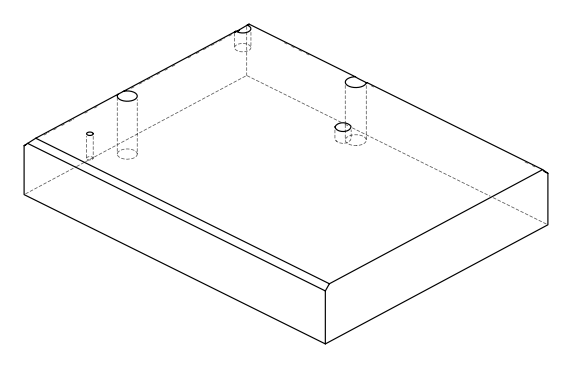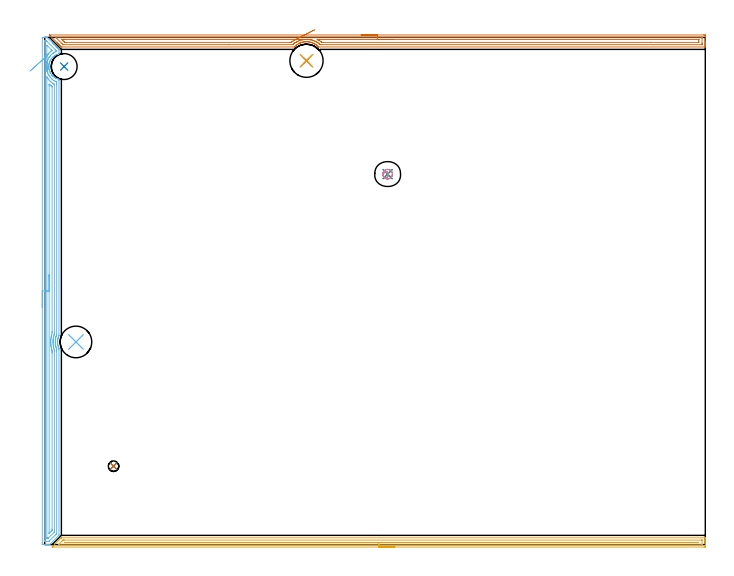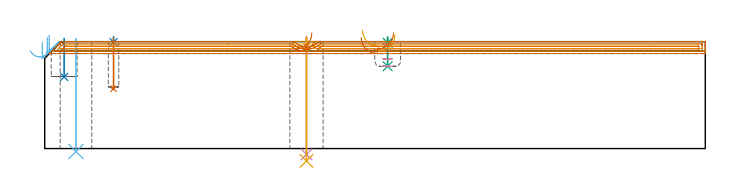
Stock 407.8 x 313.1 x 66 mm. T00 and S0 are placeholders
(PLAN: 13 operations, 8 tool changes, 31.5 min)
(1 SPOT_DRILL | STEP1HOLE | NXT0321_9005460120000 | 0.05 min | 183 mm3)
(2 SPOT_DRILL_1 | STEP1POCKET | NXT0321_9005460120000 | 0.03 min | 0 mm3)
(3 SPOT_DRILL_2 | STEP1POCKET_2 | NXT0321_9005460120000 | 0.03 min | 3 mm3)
(4 DRILL_THROUGH_HOLE_INTO_CENTER | STEP1HOLE | NXT0301_087 | 0.29 min | 6775 mm3)
(5 DRILL_TO_ENLARGE_THROUGH_HOLE | STEP1HOLE | UGT0301_050 | 0.3 min | 14797 mm3)
(6 INDEXABLE_INSERT_DRILL_THROUGH_HOLE_FROM_SOLID | STEP1HOLE_1 | NXT0302_010 | 0.28 min | 19684 mm3)
(7 DRILL_BLIND_HOLE_INTO_CENTER | STEP1POCKET | NXT0301_036 | 0.13 min | 927 mm3)
(8 INDEXABLE_INSERT_DRILL_BLIND_HOLE_FROM_SOLID | STEP1POCKET_1 | NXT0302_003 | 0.1 min | 4337 mm3)
(9 DRILL_BLIND_HOLE_INTO_CENTER_1 | STEP1POCKET_2 | NXT0301_128 | 0.07 min | 1590 mm3)
(10 MILL_ROUGH_BLIND_HOLE_CONTOUR | STEP1POCKET_2 | UGT0201_089 | Spiral | 0.48 min | 1318 mm3)
(11 AREA_MILL | FG_CHAMFER_SURFACE | UGT0205_001 | 9.75 min | 6606 mm3)
(12 AREA_MILL_1 | FG_CHAMFER_SURFACE_1 | UGT0205_001 | 10.09 min | 16297 mm3)
(13 AREA_MILL_2 | FG_CHAMFER_SURFACE_2 | UGT0205_001 | 9.89 min | 10909 mm3)
(TOOL NXT0321_9005460120000 | NC Spot Drill, 142deg, 12mm, Carbide, Uncoated | D12 PA142 FL30 Z2)
(TOOL NXT0301_087 | Carbide Drill 11.6mm [860.1-1160-058A1-MM 2214] | D11.6 PA140 FL72 Z2)
(TOOL UGT0301_050 | Twist Drill 20.5 mm | D20.5 PA118 FL145 Z2)
(TOOL NXT0302_010 | Index. Insert Drill 19.5mm [880-D1950L25-05] | D19.5 PA176 FL98 Z2)
(TOOL NXT0301_036 | Carbide Drill 6.5mm [860.1-0650-033A1-MM 2214] | D6.5 PA140 FL53 Z2)
(TOOL NXT0302_003 | Index. Insert Drill 16mm [880-D1600L20-05] | D16 PA176 FL80 Z2)
(TOOL NXT0301_128 | Carbide Drill 12mm [861.1-1200-036A1-GP GC34] | D12 PA150 FL37.4 Z2)
(TOOL UGT0201_089 | End mill 10 mm | D10 R3 FL22 Z4)
(TOOL UGT0205_001 | Chamfer Mill 20 x 3 x 45 deg. | D20 FL50 Z2)
(OP 1 SPOT_DRILL)
G17 G21 G94 G90
T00 M6
G54
G17 G0 G90 X161.6 Y298.7 S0 M3
G43 Z76. H0
G94 G81 G98 Z63. F250. R69.
G80
M5
M2
(OP 2 SPOT_DRILL_1)
G17 G21 G94 G90
T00 M6
G54
G17 G0 G90 X42.5 Y48.4 S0 M3
G43 Z76. H0
G94 G81 G98 Z65.72 F250. R69.
G80
M5
M2
(OP 3 SPOT_DRILL_2)
G17 G21 G94 G90
T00 M6
G54
G17 G0 G90 X211.7 Y228.7 S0 M3
G43 Z76. H0
G94 G81 G98 Z65.316 F250. R69.
G80
M5
M2
(OP 4 DRILL_THROUGH_HOLE_INTO_CENTER)
G17 G21 G94 G90
T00 M6
G54
G17 G0 G90 X161.6 Y298.7 S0 M3
G43 Z76. H1
G94 G73 G98 Z-3.611 F250. Q9.944 R68.
G80
M5
M2
(OP 5 DRILL_TO_ENLARGE_THROUGH_HOLE)
G17 G21 G94 G90
T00 M6
G54
G17 G0 G90 X161.6 Y298.7 S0 M3
G43 Z76. H0
G94 G73 G98 Z-7.659 F250. Q18.415 R68.
G80
M5
M2
(OP 6 INDEXABLE_INSERT_DRILL_THROUGH_HOLE_FROM_SOLID)
G17 G21 G94 G90
T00 M6
G54
G17 G0 G90 X19.3 Y125.1 S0 M3
G43 Z76. H1
G94 G81 G98 Z-1.84 F250. R68.
G80
M5
M2
(OP 7 DRILL_BLIND_HOLE_INTO_CENTER)
G17 G21 G94 G90
T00 M6
G54
G17 G0 G90 X42.5 Y48.4 S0 M3
G43 Z76. H1
G94 G81 G98 Z36.9 F250. R68.
G80
M5
M2
(OP 8 INDEXABLE_INSERT_DRILL_BLIND_HOLE_FROM_SOLID)
G17 G21 G94 G90
T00 M6
G54
G17 G0 G90 X12. Y295.1 S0 M3
G43 Z76. H1
G94 G81 G98 Z44.2 F250. R68.
G80
M5
M2
(OP 9 DRILL_BLIND_HOLE_INTO_CENTER_1)
G17 G21 G94 G90
T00 M6
G54
G17 G0 G90 X211.7 Y228.7 S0 M3
G43 Z76. H1
G94 G81 G98 Z50.8 F250. R68.
G80
M5
M2
(OP 10 MILL_ROUGH_BLIND_HOLE_CONTOUR)
G17 G21 G94 G90
T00 M6
G54
G17 G0 G90 X211.7 Y228.7 S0 M3
G43 Z76. H0
Z64.45
G94 G3 X212.156 Y229.308 R0.475 F250.
X211.288 Y230.116 R1.157
X209.254 Y229.313 R1.971
X209.209 Y227.119 R1.984
X213.281 Y226.209 R2.95
X209.209 Y227.119 R-2.95
X211.245 Y226.664 R1.475
X211.7 Y228.7 R1.475
G0 Z59.9
G3 X212.156 Y229.308 R0.475
X211.288 Y230.116 R1.157
X209.254 Y229.313 R1.971
X209.209 Y227.119 R1.984
X213.281 Y226.209 R2.95
X209.209 Y227.119 R-2.95
X211.245 Y226.664 R1.475
X211.7 Y228.7 R1.475
G0 Z55.35
G3 X212.156 Y229.308 R0.475
X211.288 Y230.116 R1.157
X209.254 Y229.313 R1.971
X209.209 Y227.119 R1.984
X213.281 Y226.209 R2.95
X209.209 Y227.119 R-2.95
X211.245 Y226.664 R1.475
X211.7 Y228.7 R1.475
G0 Z50.8
G3 X212.156 Y229.308 R0.475
X211.288 Y230.116 R1.157
X209.254 Y229.313 R1.971
X209.209 Y227.119 R1.984
X213.281 Y226.209 R2.95
X209.209 Y227.119 R-2.95
X211.245 Y226.664 R1.475
X211.7 Y228.7 R1.475
G0 Z76.
M5
M2
(OP 11 AREA_MILL)
G17 G21 G94 G90
T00 M6
G54
G17 G0 G90 X216.2 Y-1.5 S1061 M3
G43 Z76. H0
Z70.3
G94 G1 X216.162 Z69.428 F250.
X216.048 Z68.564
X215.859 Z67.712
X215.597 Z66.88
X215.263 Z66.074
X214.86 Z65.3
X214.392 Z64.564
X213.86 Z63.872
X213.271 Z63.229
X212.628 Z62.64
X211.936 Z62.108
X211.2 Z61.64
X210.426 Z61.237
X209.62 Z60.903
X208.788 Z60.641
X207.937 Z60.452
X207.072 Z60.338
X206.2 Z60.3
X4.692
X4.621 Y-1.495 Z60.303
X4.618 Y-1.494 Z60.304
X4.621 Y-1.478 Z60.32
X5.217 Y-0.883 Z60.917
X10.039 Y3.94 Z65.738
X10.276 Y4.179 Z65.974
X10.285 Y4.186 Z65.982
X10.304 Y4.195 Z65.987
X10.576 Y4.2 Z66.
X407.63
X407.79 Y4.197 Z65.988
X407.793 Y4.138 Z65.929
X407.8 Y3.73 Z65.53
Y3.37 Z65.17
Y2.69 Z64.485
Y1.456 Z63.253
Y0.903 Z62.698
Y0.287 Z62.082
X407.798 Y-1.497 Z60.3
X407.797 Z60.299
X407.183 Y-1.5 Z60.3
X206.2
Y-0.086 Z61.714
X8.79 Y-0.085 Z61.715
X8.694 Y-0.084 Z61.716
X8.504 Y-0.079 Z61.721
X8.485 Y-0.075 Z61.725
X8.496 Y-0.061 Z61.739
X8.523 Y-0.029 Z61.771
X8.56 Y0.01 Z61.81
X8.675 Y0.125 Z61.925
X10.576 Y2.027 Z63.827
X10.908 Y2.358 Z64.158
X11.245 Y2.69 Z64.49
X11.324 Y2.762 Z64.562
X11.347 Y2.779 Z64.579
X11.378 Y2.782 Z64.582
X11.47 Y2.783 Z64.583
X12.267 Y2.786 Z64.586
X405.397 Y2.785 Z64.585
X405.493 Y2.784 Z64.584
X405.684 Y2.78 Z64.58
X405.791 Y2.776 Z64.576
X405.794 Y2.747 Z64.547
X405.796 Y2.69 Z64.49
X405.8 Y2.287 Z64.087
X405.799 Y0.01 Z61.81
X405.798 Y-0.04 Z61.76
X405.794 Y-0.065 Z61.735
X405.791 Y-0.073 Z61.727
X405.777 Y-0.079 Z61.721
X405.588 Y-0.084 Z61.716
X405.492 Y-0.085 Z61.715
X206.2 Y-0.086 Z61.714
Y1.328 Z63.128
X13.256 Y1.329 Z63.129
X12.829 Y1.33 Z63.13
X12.399 Y1.334 Z63.134
X12.363 Y1.336 Z63.136
X12.362 Y1.351 Z63.151
X12.363 Y1.357 Z63.157
X12.789 Y1.37 Z63.17
X12.831 Y1.371 Z63.171
X403.185
X403.61 Y1.364 Z63.164
X403.746 Y1.349 Z63.149
X403.652 Y1.335 Z63.135
X403.61 Y1.333 Z63.133
X403.184 Y1.329 Z63.129
X393.546 Y1.328 Z63.128
X206.2
X205.328 Z63.167
X204.464 Z63.28
X203.612 Z63.469
X202.78 Z63.732
X201.974 Z64.065
X201.2 Z64.468
X200.464 Z64.937
X199.772 Z65.468
X199.129 Z66.057
X198.54 Z66.701
X198.009 Z67.393
X197.54 Z68.128
X197.137 Z68.902
X196.803 Z69.708
X196.541 Z70.54
X196.352 Z71.392
X196.238 Z72.257
X196.2 Z73.128
G0 Z76.
M5
M2
(OP 12 AREA_MILL_1)
G17 G21 G94 G90
T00 M6
G54
G17 G0 G90 X-1.5 Y146.55 S1061 M3
G43 Z76. H0
Z65.7
G94 G1 Y146.588 Z64.828 F250.
Y146.702 Z63.964
Y146.891 Z63.112
Y147.153 Z62.28
Y147.487 Z61.474
Y147.89 Z60.7
Y148.358 Z59.964
Y148.89 Z59.272
Y149.479 Z58.629
Y150.122 Z58.04
Y150.814 Z57.508
Y151.55 Z57.04
Y152.324 Z56.637
Y153.13 Z56.303
Y153.962 Z56.041
Y154.813 Z55.852
Y155.678 Z55.738
Y156.55 Z55.7
Y312.75
X-1.497 Y313.099
X-0.282 Y313.1 Z56.913
X0.4 Z57.6
X0.784 Z57.983
X1.404 Y313.09 Z58.603
X1.466 Y313.033 Z58.665
X1.575 Y312.926 Z58.773
X4.853 Y309.647 Z62.052
X4.961 Y309.54 Z62.158
X5.001 Y309.5 Z62.199
X5.672 Y308.828 Z62.872
X5.834 Y308.667 Z63.031
X6.489 Y308.011 Z63.689
X6.708 Y307.793 Z63.904
X7.311 Y307.189 Z64.51
X7.383 Y307.117 Z64.582
X7.582 Y306.92 Z64.778
X8.13 Y306.37 Z65.33
X8.723 Y305.777 Z65.921
X8.794 Y305.702 Z65.992
X8.8 Y305.33 Z66.
Y303.096
X8.797 Y302.929 Z65.989
X8.628 Y302.872 Z65.822
X8.456 Y302.825 Z65.649
X8.27 Y302.774 Z65.466
X7.825 Y302.634 Z65.024
X7.624 Y302.563 Z64.82
X6.933 Y302.249 Z64.132
X6.484 Y302.007 Z63.681
X6.271 Y301.877 Z63.467
X6.043 Y301.738 Z63.24
X5.941 Y301.67 Z63.138
X5.834 Y301.589 Z63.031
X5.539 Y301.365 Z62.738
X5.15 Y301.04 Z62.349
X4.975 Y300.877 Z62.175
X4.868 Y300.777 Z62.068
X4.557 Y300.443 Z61.756
X4.259 Y300.097 Z61.458
X4.159 Y299.969 Z61.358
X4.093 Y299.884 Z61.291
X3.794 Y299.442 Z60.991
X3.517 Y298.991 Z60.714
X3.417 Y298.807 Z60.616
X3.367 Y298.715 Z60.566
X3.223 Y298.409 Z60.422
X3.128 Y298.182 Z60.323
X3.091 Y298.098 Z60.287
X3.006 Y297.864 Z60.202
X2.96 Y297.735 Z60.154
X2.929 Y297.653 Z60.126
X2.791 Y297.204 Z59.989
X2.706 Y296.859 Z59.906
X2.682 Y296.759 Z59.881
X2.6 Y296.311 Z59.797
X2.544 Y295.865 Z59.742
X2.52 Y295.501 Z59.717
X2.514 Y295.418 Z59.711
X2.513 Y295.352
Y295.223 Z59.708
Y295.158 Z59.704
X2.512 Y295.079
Y295.064
X2.509 Y294.972 Z59.707
X2.527 Y294.582 Z59.725
X2.529 Y294.525 Z59.728
X2.574 Y294.078 Z59.774
X2.645 Y293.632 Z59.843
X2.727 Y293.267 Z59.918
X2.744 Y293.184 Z59.936
X2.776 Y293.067 Z59.969
X2.844 Y292.82 Z60.036
X2.865 Y292.739 Z60.06
X2.902 Y292.627 Z60.101
X2.922 Y292.57 Z60.121
X2.993 Y292.373 Z60.186
X3.021 Y292.29 Z60.216
X3.197 Y291.846 Z60.395
X3.213 Y291.811 Z60.411
X3.279 Y291.664 Z60.478
X3.371 Y291.48 Z60.569
X3.667 Y290.953 Z60.866
X3.952 Y290.521 Z61.15
X4.259 Y290.1 Z61.458
X4.291 Y290.06 Z61.49
X4.378 Y289.965 Z61.574
X4.488 Y289.842 Z61.688
X4.566 Y289.756 Z61.765
X4.669 Y289.643 Z61.865
X4.704 Y289.604 Z61.901
X4.763 Y289.544 Z61.962
X4.865 Y289.441 Z62.064
X4.961 Y289.347 Z62.156
X5.061 Y289.246 Z62.257
X5.152 Y289.155 Z62.348
X5.59 Y288.799 Z62.787
X5.791 Y288.65 Z62.991
X6.042 Y288.466 Z63.241
X6.334 Y288.274 Z63.534
X6.631 Y288.104 Z63.831
X6.933 Y287.947 Z64.132
X7.042 Y287.898 Z64.24
X7.145 Y287.851 Z64.341
X7.352 Y287.757 Z64.55
X7.377 Y287.745 Z64.575
X7.582 Y287.666 Z64.78
X7.825 Y287.572 Z65.024
X8.406 Y287.381 Z65.604
X8.72 Y287.299 Z65.913
X8.797 Y287.275 Z65.989
X8.8 Y286.565 Z66.
Y129.296
X8.796 Y129.106 Z65.986
X8.768 Y129.025 Z65.965
Y129.023
X8.747 Y128.976 Z65.945
X8.718 Y128.905 Z65.914
X8.531 Y128.402 Z65.725
X8.456 Y128.183 Z65.655
X8.451 Y128.17 Z65.651
X8.389 Y127.974 Z65.584
X8.384 Y127.956 Z65.579
X8.258 Y127.509 Z65.455
X8.188 Y127.206 Z65.387
X8.159 Y127.08 Z65.358
X8.076 Y126.615 Z65.273
X8.019 Y126.187 Z65.216
X7.979 Y125.74 Z65.176
X7.974 Y125.623 Z65.171
X7.961 Y125.294 Z65.155
X7.962 Y125.2 Z65.154
Y125.168
Y124.847 Z65.157
X7.963 Y124.828 Z65.158
X7.982 Y124.4 Z65.181
X8.019 Y124.015 Z65.218
X8.025 Y123.954 Z65.222
X8.087 Y123.507 Z65.287
X8.171 Y123.061 Z65.369
X8.284 Y122.594 Z65.48
X8.31 Y122.501 Z65.507
X8.405 Y122.168 Z65.601
X8.553 Y121.729 Z65.751
X8.733 Y121.254 Z65.933
X8.749 Y121.216 Z65.949
X8.795 Y121.095 Z65.99
X8.8 Y120.36 Z66.
Y5.983
X8.796 Y5.705 Z65.99
X8.645 Y5.545 Z65.845
X3.213 Y0.113 Z60.411
X3.109 Y0.01 Z60.304
X2.872 Y0. Z60.072
X2.148 Z59.347
X1.466 Z58.661
X0.251 Z57.448
X-1.088 Z56.107
X-1.156 Y0.001 Z56.04
X-1.492 Y0.01 Z55.704
X-1.497 Y0.272 Z55.7
X-1.5 Y0.621
Y0.973
Y156.55
X-0.086 Z57.114
X-0.085 Y310.692 Z57.115
X-0.081 Y311.038 Z57.119
X-0.079 Y311.078 Z57.121
X-0.076 Y311.09 Z57.124
X-0.047 Y311.093 Z57.153
X0.059 Y311.097 Z57.259
X0.194 Y311.098 Z57.394
X0.592 Y311.09 Z57.792
X0.969 Y311.07 Z58.169
X1.357 Y310.692 Z58.557
X6.72 Y305.33 Z63.92
X7.379 Y304.644 Z64.579
X7.374 Y304.547 Z64.574
X7.124 Y304.437 Z64.324
X6.838 Y304.304 Z64.038
X6.708 Y304.242 Z63.908
X6.25 Y304.011 Z63.45
X5.834 Y303.781 Z63.034
X5.686 Y303.695 Z62.886
X5.441 Y303.543 Z62.641
X5.16 Y303.339 Z62.36
X4.961 Y303.186 Z62.161
X4.668 Y302.949 Z61.868
X4.312 Y302.649 Z61.512
X4.194 Y302.54 Z61.394
X4.087 Y302.433 Z61.287
X3.762 Y302.088 Z60.962
X3.463 Y301.756 Z60.663
X3.349 Y301.617 Z60.549
X3.213 Y301.443 Z60.413
X2.973 Y301.108 Z60.173
X2.806 Y300.862 Z60.006
X2.623 Y300.572 Z59.823
X2.339 Y300.101 Z59.539
X2.292 Y300.017 Z59.492
X2.268 Y299.969 Z59.468
X2.008 Y299.414 Z59.208
X1.863 Y299.075 Z59.063
X1.59 Y298.309 Z58.79
X1.529 Y298.117 Z58.729
X1.466 Y297.897 Z58.666
X1.35 Y297.406 Z58.55
X1.325 Y297.288 Z58.525
X1.212 Y296.653 Z58.412
X1.18 Y296.394 Z58.38
X1.128 Y295.846 Z58.328
X1.107 Y295.501 Z58.307
X1.101 Y294.98 Z58.301
X1.115 Y294.607 Z58.315
X1.157 Y294.029 Z58.357
X1.19 Y293.714 Z58.39
X1.313 Y292.976 Z58.513
X1.346 Y292.82 Z58.546
X1.466 Y292.314 Z58.666
X1.578 Y291.927 Z58.778
X1.631 Y291.758 Z58.831
X1.789 Y291.322 Z58.989
X1.904 Y291.033 Z59.104
X2.017 Y290.759 Z59.217
X2.288 Y290.191 Z59.488
X2.317 Y290.139 Z59.517
X2.339 Y290.101 Z59.539
X2.655 Y289.57 Z59.855
X2.868 Y289.246 Z60.068
X3.213 Y288.761 Z60.413
X3.388 Y288.534 Z60.588
X3.548 Y288.352 Z60.748
X4.087 Y287.781 Z61.287
X4.413 Y287.459 Z61.613
X4.961 Y287.018 Z62.161
X5.59 Y286.565 Z62.79
X5.834 Y286.413 Z63.034
X6.181 Y286.211 Z63.381
X6.708 Y285.958 Z63.908
X7.37 Y285.671 Z64.57
X7.382 Y284.982 Z64.582
X7.384 Y284.778 Z64.584
X7.386 Y284.085 Z64.586
Y283.884
X7.385 Y130.391 Z64.585
Y130.19
X7.381 Y129.843 Z64.581
X7.379 Y129.672 Z64.579
X7.345 Y129.539 Z64.545
X7.266 Y129.296 Z64.466
X7.128 Y128.867 Z64.328
X6.989 Y128.402 Z64.189
X6.954 Y128.277 Z64.154
X6.929 Y128.177 Z64.129
X6.778 Y127.509 Z63.978
X6.771 Y127.477 Z63.971
X6.766 Y127.45 Z63.966
X6.708 Y127.13 Z63.908
X6.646 Y126.679 Z63.846
X6.639 Y126.615 Z63.839
X6.573 Y125.86 Z63.773
X6.565 Y125.722 Z63.765
X6.551 Y125.358 Z63.751
X6.55 Y124.99 Z63.75
X6.552 Y124.828 Z63.752
X6.594 Y124.051 Z63.794
X6.605 Y123.935 Z63.805
X6.708 Y123.063 Z63.908
X6.712 Y123.039 Z63.912
X6.811 Y122.548 Z64.011
X6.898 Y122.147 Z64.098
X6.924 Y122.037 Z64.124
X6.963 Y121.887 Z64.163
X7.152 Y121.254 Z64.352
X7.379 Y120.568 Z64.579
X7.386 Y119.467 Z64.586
X7.385 Y7.077 Z64.585
X7.384 Y6.876 Z64.584
X7.381 Y6.79 Z64.581
X7.379 Y6.751 Z64.579
X7.355 Y6.717 Z64.555
X7.248 Y6.603 Z64.448
X7.112 Y6.464 Z64.312
X6.708 Y6.058 Z63.908
X3.058 Y2.408 Z60.258
X2.689 Y2.051 Z59.889
X2.637 Y2.01 Z59.837
X2.539 Y2.007 Z59.739
X2.339 Y2.003 Z59.539
X1.865 Y2. Z59.065
X1.466 Z58.666
X0.592 Z57.792
X0.117 Z57.317
X-0.037 Y2.003 Z57.163
X-0.068 Y2.006 Z57.132
X-0.078 Y2.01 Z57.122
X-0.08 Y2.019 Z57.12
X-0.083 Y2.056 Z57.117
X-0.085 Y2.207 Z57.115
X-0.086 Y156.55 Z57.114
X1.328 Z58.528
X1.329 Y288.352 Z58.529
X1.33 Y288.491 Z58.53
X1.333 Y288.632 Z58.533
X1.334 Y288.652 Z58.534
X1.361 Y288.616 Z58.561
X1.422 Y288.522 Z58.622
X1.466 Y288.451 Z58.666
X1.524 Y288.352 Z58.724
X1.618 Y288.196 Z58.818
X2.134 Y287.459 Z59.334
X2.339 Y287.18 Z59.539
X2.614 Y286.849 Z59.814
X2.873 Y286.565 Z60.073
X3.213 Y286.208 Z60.413
X3.774 Y285.671 Z60.974
X4.087 Y285.42 Z61.287
X4.944 Y284.778 Z62.144
X4.961 Y284.766 Z62.161
X4.993 Y284.744 Z62.193
X5.59 Y284.398 Z62.79
X5.834 Y284.261 Z63.034
X5.938 Y284.202 Z63.138
X5.964 Y284.186 Z63.164
X5.967 Y284.118 Z63.167
X5.97 Y284.024 Z63.17
X5.971 Y283.884 Z63.171
Y283.744
Y130.943
X5.966 Y130.19 Z63.166
X5.964 Y130.121 Z63.164
X5.95 Y130.071 Z63.15
X5.834 Y129.694 Z63.034
X5.745 Y129.387 Z62.945
X5.72 Y129.296 Z62.92
X5.561 Y128.682 Z62.761
X5.499 Y128.402 Z62.699
X5.403 Y127.95 Z62.603
X5.326 Y127.509 Z62.526
X5.28 Y127.182 Z62.48
X5.216 Y126.615 Z62.416
X5.192 Y126.379 Z62.392
X5.166 Y126.066 Z62.366
X5.149 Y125.722 Z62.349
X5.142 Y125.536 Z62.342
X5.138 Y124.828 Z62.338
X5.144 Y124.641 Z62.344
X5.183 Y123.935 Z62.383
X5.203 Y123.687 Z62.403
X5.281 Y123.041 Z62.481
X5.329 Y122.664 Z62.529
X5.423 Y122.147 Z62.623
X5.554 Y121.54 Z62.754
X5.625 Y121.254 Z62.825
X5.834 Y120.507 Z63.034
X5.881 Y120.36 Z63.081
X5.903 Y120.29 Z63.103
X5.949 Y120.137 Z63.149
X5.964 Y120.031 Z63.164
X5.967 Y119.843 Z63.167
X5.971 Y119.467 Z63.171
Y8.663
X5.97 Y8.524 Z63.17
X5.964 Y7.77 Z63.164
X5.9 Y7.703 Z63.1
X5.834 Y7.635 Z63.034
X2.339 Y4.139 Z59.539
X2.246 Y4.053 Z59.446
X2.207 Y4.018 Z59.407
X2.168 Y4.01 Z59.368
X1.998 Y4.006 Z59.198
X1.656 Y4.001 Z58.856
X1.466 Y4.002 Z58.666
X1.402 Y4.005 Z58.602
X1.353 Y4.01 Z58.553
X1.335 Y4.022 Z58.535
X1.333 Y4.056 Z58.533
X1.33 Y4.196 Z58.53
X1.329 Y4.335 Z58.529
X1.328 Y156.55 Z58.528
X2.743 Z59.943
Y283.471
X2.745 Y283.884 Z59.945
X2.748 Y284.17 Z59.948
X2.749 Y284.207 Z59.949
X2.843 Y284.127 Z60.043
X3.126 Y283.884 Z60.326
X3.213 Y283.814 Z60.413
X3.515 Y283.575 Z60.715
X4.087 Y283.155 Z61.287
X4.313 Y282.991 Z61.513
X4.449 Y282.897 Z61.649
X4.529 Y282.84 Z61.729
X4.551 Y282.819 Z61.751
X4.553 Y282.809 Z61.753
X4.555 Y282.75 Z61.755
X4.557 Y282.51 Z61.757
Y131.496
X4.555 Y131.083 Z61.755
X4.551 Y130.608 Z61.751
X4.213 Y129.296 Z61.413
X4.188 Y129.193 Z61.388
X4.087 Y128.736 Z61.287
X4.031 Y128.459 Z61.231
X4.021 Y128.402 Z61.221
X3.909 Y127.69 Z61.109
X3.885 Y127.509 Z61.085
X3.816 Y126.893 Z61.016
X3.79 Y126.615 Z60.99
X3.749 Y126.067 Z60.949
X3.733 Y125.722 Z60.933
X3.726 Y125.198 Z60.926
X3.724 Y124.828 Z60.924
X3.745 Y124.284 Z60.945
X3.764 Y123.935 Z60.964
X3.812 Y123.322 Z61.012
X3.845 Y123.041 Z61.045
X3.937 Y122.3 Z61.137
X3.962 Y122.147 Z61.162
X4.087 Y121.459 Z61.287
X4.131 Y121.254 Z61.331
X4.144 Y121.195 Z61.344
X4.258 Y120.726 Z61.458
X4.354 Y120.36 Z61.554
X4.456 Y119.983 Z61.656
X4.538 Y119.677 Z61.738
X4.55 Y119.467 Z61.75
X4.555 Y118.988 Z61.755
X4.556 Y118.573 Z61.756
X4.557 Y118.092 Z61.757
Y9.557
X4.555 Y9.078 Z61.755
X4.552 Y8.87 Z61.752
X4.55 Y8.823 Z61.75
X4.521 Y8.782 Z61.721
X4.412 Y8.663 Z61.612
X4.249 Y8.498 Z61.449
X4.087 Y8.335 Z61.287
X3.213 Y7.462 Z60.413
X2.923 Y7.173 Z60.123
X2.801 Y7.053 Z60.001
X2.757 Y7.014 Z59.957
X2.75 Y7.011 Z59.95
X2.748 Y7.014 Z59.948
X2.745 Y7.053 Z59.945
X2.743 Y7.137 Z59.943
Y7.194
Y156.55
Y157.422 Z59.981
Y158.286 Z60.095
Y159.138 Z60.283
Y159.97 Z60.546
Y160.776 Z60.88
Y161.55 Z61.282
Y162.286 Z61.751
Y162.978 Z62.282
Y163.621 Z62.872
Y164.21 Z63.515
Y164.741 Z64.207
Y165.21 Z64.943
Y165.613 Z65.716
Y165.947 Z66.522
Y166.209 Z67.354
Y166.398 Z68.206
Y166.512 Z69.071
Y166.55 Z69.943
G0 Z76.
X1.595 Y291.909
Z68.799
G1 Y291.923 Z67.927
X1.593 Y292.014 Z67.059
X1.588 Y292.18 Z66.203
X1.582 Y292.42 Z65.364
X1.573 Y292.732 Z64.549
X1.563 Y293.114 Z63.765
X1.551 Y293.563 Z63.017
X1.537 Y294.075 Z62.311
X1.522 Y294.647 Z61.652
X1.505 Y295.274 Z61.046
X1.487 Y295.951 Z60.496
X1.468 Y296.674 Z60.008
X1.448 Y297.436 Z59.585
X1.426 Y298.233 Z59.23
X1.404 Y299.057 Z58.945
X1.382 Y299.903 Z58.734
X1.359 Y300.765 Z58.597
X1.335 Y301.634 Z58.535
X1.332 Y301.756 Z58.532
X1.33 Y301.894 Z58.53
X1.329 Y302.649 Z58.529
X1.328 Y302.79 Z58.528
Y308.151
X1.329 Y308.198 Z58.529
X1.33 Y308.235 Z58.53
X1.332 Y308.258 Z58.532
X1.333 Y308.259 Z58.533
X1.344 Y308.25 Z58.544
X1.466 Y308.134 Z58.666
X4.27 Y305.33 Z61.47
X4.46 Y305.132 Z61.66
X4.48 Y305.109 Z61.68
X4.478 Y305.107 Z61.678
X4.463 Y305.091 Z61.663
X4.087 Y304.788 Z61.287
X3.897 Y304.631 Z61.097
X3.668 Y304.437 Z60.868
X3.43 Y304.215 Z60.63
X3.213 Y304.005 Z60.413
X2.99 Y303.771 Z60.19
X2.778 Y303.543 Z59.978
X2.573 Y303.304 Z59.773
X2.339 Y303.022 Z59.539
X2.18 Y302.813 Z59.38
X2.06 Y302.649 Z59.26
X1.816 Y302.291 Z59.016
X1.47 Y301.756 Z58.67
X1.466 Y301.751 Z58.666
X1.335 Y301.634 Z58.535
X0.798 Y301.153 Z58.045
X0.231 Y300.644 Z57.62
X-0.362 Y300.113 Z57.263
X-0.975 Y299.563 Z56.976
X-1.605 Y298.998 Z56.763
X-2.247 Y298.423 Z56.624
X-2.894 Y297.843 Z56.56
X-3.544 Y297.26 Z56.573
X-4.19 Y296.681 Z56.662
X-4.828 Y296.109 Z56.825
X-5.453 Y295.549 Z57.063
X-6.06 Y295.004 Z57.374
X-6.645 Y294.48 Z57.754
X-7.203 Y293.98 Z58.201
X-7.729 Y293.508 Z58.711
X-8.221 Y293.068 Z59.282
X-8.673 Y292.662 Z59.908
X-9.084 Y292.294 Z60.584
G0 Z76.
M5
M2
(OP 13 AREA_MILL_2)
G17 G21 G94 G90
T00 M6
G54
G17 G0 G90 X195.35 Y314.6 S1061 M3
G43 Z76. H0
Z68.6
G94 G1 X195.388 Z67.728 F250.
X195.502 Z66.864
X195.691 Z66.012
X195.953 Z65.18
X196.287 Z64.374
X196.69 Z63.6
X197.158 Z62.864
X197.69 Z62.172
X198.279 Z61.529
X198.922 Z60.94
X199.614 Z60.408
X200.35 Z59.94
X201.124 Z59.537
X201.93 Z59.203
X202.762 Z58.941
X203.614 Z58.752
X204.478 Z58.638
X205.35 Z58.6
X406.602
X407.186 Y314.598 Z58.602
X407.763 Y314.593 Z58.604
X407.793 Y314.591 Z58.606
X407.8 Y314.018 Z59.179
Y310.455 Z62.74
Y309.898 Z63.299
Y309.564 Z63.632
Y309.007 Z64.189
Y308.673 Z64.522
Y308.004 Z65.196
Y307.637 Z65.562
Y307.251 Z65.94
X407.79 Y307.202 Z65.988
X407.633 Y307.2 Z66.
X169.18
X169.093 Y307.204 Z65.989
X169.051 Y307.24 Z65.956
X168.751 Y307.539 Z65.661
X168.734 Y307.555 Z65.645
X168.46 Y307.809 Z65.39
X168.16 Y308.072 Z65.127
X167.964 Y308.228 Z64.969
X167.858 Y308.313 Z64.885
X167.841 Y308.326 Z64.873
X167.416 Y308.63 Z64.569
X167.351 Y308.673 Z64.525
X166.966 Y308.929 Z64.269
X166.921 Y308.957 Z64.241
X166.825 Y309.011 Z64.188
X166.501 Y309.192 Z64.005
X166.073 Y309.416 Z63.784
X165.608 Y309.623 Z63.572
X165.369 Y309.723 Z63.474
X165.18 Y309.799 Z63.395
X165.161 Y309.807 Z63.388
X165.073 Y309.841 Z63.356
X165.016 Y309.861 Z63.338
X164.682 Y309.97 Z63.228
X164.288 Y310.087 Z63.113
X163.842 Y310.196 Z63.004
X163.375 Y310.288 Z62.908
X163.044 Y310.341 Z62.858
X162.949 Y310.355 Z62.844
X162.502 Y310.405 Z62.793
X162.482 Y310.406 Z62.791
X162.056 Y310.435 Z62.764
X161.996 Y310.437 Z62.762
X161.778 Y310.442 Z62.75
X161.726 Y310.444
X161.61 Y310.448 Z62.748
X161.241 Y310.435 Z62.755
X161.153 Y310.433 Z62.761
X161.025 Y310.424 Z62.767
X160.762 Y310.41 Z62.789
X160.717 Y310.407 Z62.791
X160.27 Y310.358 Z62.841
X160.201 Y310.348 Z62.852
X159.824 Y310.288 Z62.907
X159.377 Y310.2 Z62.998
X159.205 Y310.158 Z63.04
X158.932 Y310.092 Z63.108
X158.527 Y309.974 Z63.226
X158.126 Y309.841 Z63.356
X158.039 Y309.807 Z63.388
X158.017 Y309.798 Z63.397
X157.775 Y309.7 Z63.497
X157.59 Y309.624 Z63.573
X157.57 Y309.615 Z63.582
X157.456 Y309.564 Z63.634
X157.146 Y309.425 Z63.775
X156.709 Y309.198 Z64.
X156.279 Y308.956 Z64.241
X155.803 Y308.643 Z64.555
X155.361 Y308.328 Z64.87
X155.044 Y308.072 Z65.127
X154.468 Y307.556 Z65.643
X154.283 Y307.374 Z65.823
X154.159 Y307.249 Z65.947
X154.107 Y307.204 Z65.989
X153.998 Y307.2 Z66.
X10.659
X10.297 Y307.205 Z65.991
X10.17 Y307.329 Z65.868
X9.468 Y308.031 Z65.168
X9.419 Y308.079 Z65.118
X9.373 Y308.127 Z65.072
X9.17 Y308.329 Z64.87
X9.123 Y308.376 Z64.821
X9.077 Y308.423 Z64.776
X8.873 Y308.627 Z64.572
X8.826 Y308.673 Z64.524
X8.78 Y308.719 Z64.48
X8.575 Y308.924 Z64.274
X8.529 Y308.97 Z64.227
X8.484 Y309.015 Z64.184
X8.277 Y309.222 Z63.977
X8.232 Y309.267 Z63.93
X8.188 Y309.311 Z63.888
X7.98 Y309.52 Z63.679
X7.935 Y309.564 Z63.633
X7.892 Y309.608 Z63.591
X7.682 Y309.818 Z63.381
X3.481 Y314.018 Z59.18
X3.387 Y314.113 Z59.087
X3.217 Y314.283 Z58.916
X3.036 Y314.463 Z58.734
X2.919 Y314.583 Z58.614
X2.917 Y314.594 Z58.603
X2.919 Y314.599 Z58.598
X3.125 Y314.6 Z58.6
X205.35
Y313.186 Z60.014
X405.458 Y313.185 Z60.015
X405.576 Y313.183 Z60.017
X405.79 Y313.177 Z60.023
X405.792 Y313.127 Z60.073
X405.799 Y312.729 Z60.471
X405.8 Y309.564 Z63.636
X405.799 Y309.166 Z64.034
X405.792 Y308.673 Z64.527
X405.79 Y308.63 Z64.57
X405.635 Y308.621 Z64.579
X405.518 Y308.616 Z64.584
X405.458 Y308.615 Z64.585
X405.4 Y308.614 Z64.586
X170.461 Y308.615 Z64.585
X170.343 Y308.617 Z64.583
X170.112 Y308.621 Z64.579
X170.048 Y308.673 Z64.527
X169.627 Y309.024 Z64.176
X169.325 Y309.265 Z63.935
X168.916 Y309.564 Z63.636
X168.734 Y309.691 Z63.509
X168.344 Y309.953 Z63.247
X167.841 Y310.238 Z62.962
X167.435 Y310.455 Z62.745
X166.948 Y310.691 Z62.509
X166.518 Y310.883 Z62.317
X166.055 Y311.068 Z62.132
X165.214 Y311.345 Z61.855
X165.161 Y311.361 Z61.839
X165.14 Y311.367 Z61.833
X164.268 Y311.574 Z61.626
X163.981 Y311.632 Z61.568
X163.375 Y311.73 Z61.47
X162.938 Y311.782 Z61.418
X162.482 Y311.821 Z61.379
X161.979 Y311.847 Z61.353
X161.589 Y311.857 Z61.343
X161.09 Y311.844 Z61.356
X160.696 Y311.82 Z61.38
X160.259 Y311.781 Z61.419
X159.803 Y311.727 Z61.473
X159.471 Y311.676 Z61.524
X158.91 Y311.57 Z61.63
X158.725 Y311.53 Z61.67
X158.017 Y311.355 Z61.845
X158.01 Y311.353 Z61.847
X157.985 Y311.345 Z61.855
X157.245 Y311.104 Z62.096
X157.124 Y311.059 Z62.141
X156.693 Y310.884 Z62.316
X156.231 Y310.683 Z62.517
X156.074 Y310.611 Z62.589
X155.755 Y310.455 Z62.745
X155.48 Y310.312 Z62.888
X155.424 Y310.282 Z62.918
X155.338 Y310.232 Z62.968
X154.789 Y309.907 Z63.293
X154.445 Y309.68 Z63.52
X154.376 Y309.632 Z63.568
X154.28 Y309.564 Z63.636
X153.862 Y309.254 Z63.946
X153.551 Y309.006 Z64.194
X153.371 Y308.853 Z64.347
X153.159 Y308.673 Z64.527
X153.099 Y308.624 Z64.576
X152.894 Y308.618 Z64.582
X152.776 Y308.615 Z64.585
X113.491 Y308.614 Z64.586
X11.552 Y308.615 Z64.585
X11.493 Y308.616 Z64.584
X11.376 Y308.621 Z64.579
X11.333 Y308.628 Z64.572
X11.315 Y308.642 Z64.558
X11.28 Y308.673 Z64.527
X10.659 Y309.291 Z63.909
X7.087 Y312.864 Z60.336
X6.829 Y313.127 Z60.073
X6.794 Y313.167 Z60.033
X6.787 Y313.179 Z60.021
X6.851 Y313.182 Z60.018
X6.969 Y313.185 Z60.015
X7.028 Y313.186 Z60.014
X7.087
X205.35
Y311.772 Z61.428
X403.614 Y311.771 Z61.429
X403.756 Y311.77 Z61.43
X403.779 Y311.768 Z61.432
X403.786 Y311.766 Z61.434
X403.79 Y311.754 Z61.446
X403.796 Y311.655 Z61.545
X403.799 Y311.531 Z61.669
Y310.27 Z62.93
X403.793 Y310.083 Z63.117
X403.79 Y310.035 Z63.165
X403.772 Y310.033 Z63.167
X403.72 Y310.031 Z63.169
X403.614 Y310.029 Z63.171
X373.919 Y310.028 Z63.172
X171.84 Y310.029 Z63.171
X171.413 Y310.03 Z63.17
X171.18 Y310.033 Z63.167
X171.068 Y310.035 Z63.165
X170.599 Y310.376 Z62.824
X170.52 Y310.432 Z62.768
X170.488 Y310.455 Z62.745
X169.627 Y311.031 Z62.169
X169.085 Y311.345 Z61.855
X168.734 Y311.534 Z61.666
X168.339 Y311.739 Z61.461
X168.317 Y311.751 Z61.449
X168.305 Y311.759 Z61.441
X168.294 Y311.768 Z61.432
Y311.769 Z61.431
X168.308 Y311.77 Z61.43
X169.2 Y311.772 Z61.428
X205.35
X206.222 Z61.466
X207.086 Z61.58
X207.938 Z61.769
X208.77 Z62.032
X209.576 Z62.365
X210.35 Z62.768
X211.086 Z63.237
X211.778 Z63.768
X212.421 Z64.357
X213.01 Z65.001
X213.542 Z65.693
X214.01 Z66.428
X214.413 Z67.202
X214.747 Z68.008
X215.009 Z68.84
X215.198 Z69.692
X215.312 Z70.557
X215.35 Z71.428
G0 Z76.
X166.695 Y317.84
Z66.358
G1 X166.342 Y317.658 Z65.582
X165.93 Y317.446 Z64.843
X165.462 Y317.205 Z64.147
X164.942 Y316.937 Z63.499
X164.374 Y316.645 Z62.906
X163.762 Y316.329 Z62.37
X163.11 Y315.994 Z61.896
X162.425 Y315.641 Z61.488
X161.711 Y315.273 Z61.148
X160.973 Y314.893 Z60.88
X160.217 Y314.504 Z60.685
X159.448 Y314.108 Z60.566
X158.674 Y313.709 Z60.521
X157.899 Y313.31 Z60.553
X157.129 Y312.913 Z60.661
X156.371 Y312.523 Z60.844
X155.629 Y312.141 Z61.101
X154.911 Y311.771 Z61.429
X154.585 Y311.603 Z61.597
X154.445 Y311.53 Z61.67
X154.324 Y311.465 Z61.735
X154.108 Y311.345 Z61.855
X153.758 Y311.139 Z62.061
X153.551 Y311.013 Z62.187
X153.212 Y310.793 Z62.407
X152.712 Y310.455 Z62.745
X152.681 Y310.432 Z62.768
X152.658 Y310.416 Z62.784
X152.167 Y310.054 Z63.146
X152.135 Y310.035 Z63.165
X152.085 Y310.033 Z63.167
X151.979 Y310.03 Z63.17
X151.765 Y310.029 Z63.171
X151.299 Y310.028 Z63.172
X13.338 Y310.029 Z63.171
X12.871 Y310.03 Z63.17
X12.445 Y310.034 Z63.166
X12.389 Y310.035 Z63.165
X12.327 Y310.084 Z63.116
X12.199 Y310.207 Z62.993
X11.946 Y310.455 Z62.745
X11.552 Y310.847 Z62.353
X11.055 Y311.345 Z61.855
X10.659 Y311.746 Z61.454
X10.648 Y311.765 Z61.435
X10.659 Y311.766 Z61.434
X11.126 Y311.77 Z61.43
X11.552 Y311.771 Z61.429
X12.018 Y311.772 Z61.428
X154.911 Y311.771 Z61.429
X155.782 Z61.467
X156.647 Z61.581
X157.499 Y311.77 Z61.77
X158.331 Z62.033
X159.136 Z62.367
X159.91 Y311.769 Z62.77
X160.646 Z63.239
X161.338 Z63.771
X161.981 Z64.36
X162.57 Y311.768 Z65.004
X163.101 Z65.696
X163.569 Z66.432
X163.971 Z67.206
X164.305 Z68.012
X164.567 Z68.844
X164.756 Z69.696
X164.869 Z70.561
X164.907 Y311.767 Z71.433
G0 Z76.
M5
M2
